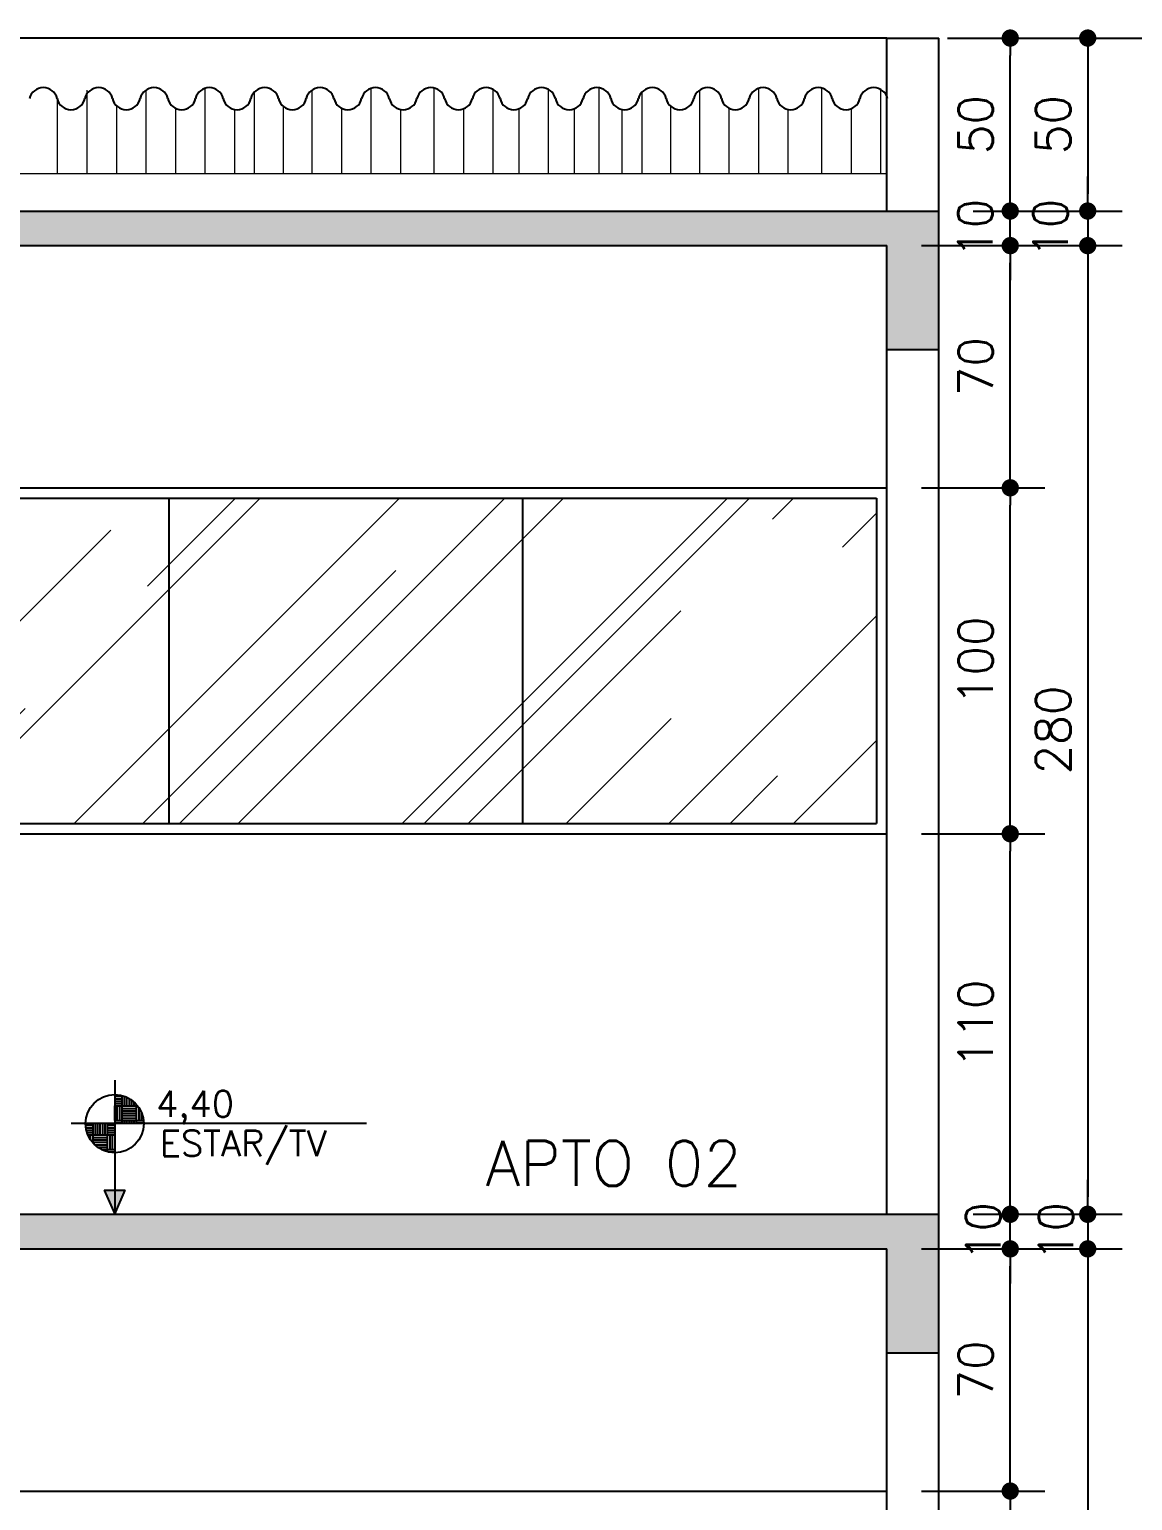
# Model space of a CAD drawing. Header units: inches. Extents: x 580771 to 672494, y 7715997 to 7829530.
# Drawn here: x 653603.2 to 653922, y 7722633.9 to 7723059.2 of the extents above; entities that cross this region are included whole.
import ezdxf

# ---------------------------------------------------------------- set-up
doc = ezdxf.new("R2010")
doc.units = ezdxf.units.IN
doc.header["$MEASUREMENT"] = 0
doc.header["$PDMODE"] = 2
doc.layers.add('COTAS', color=7, linetype='Continuous', lineweight=0)
doc.layers.add('LINHAS FINAS', color=1, linetype='Continuous', lineweight=9)
for name, color, linetype in [('Layer3', 3, 'Continuous'), ('NIVEL', 2, 'Continuous'), ('P01', 1, 'Continuous'), ('P06', 6, 'Continuous'), ('parede', 6, 'Continuous')]:
    doc.layers.add(name, color=color, linetype=linetype)
doc.styles.add('R80E50', font='romans.shx', dxfattribs={"height": 10})
doc.styles.add('ROMANS', font='romans', dxfattribs={"height": 0.2})
doc.dimstyles.new('ARQ50', dxfattribs={"dimscale": 50, "dimtxt": 10, "dimasz": 0.1, "dimexe": 0.2, "dimexo": 0.2, "dimgap": 0.1, "dimtad": 1, "dimdec": 0, "dimzin": 12, "dimdsep": 46, "dimtxsty": 'R80E50', "dimblk1": 'DOT', "dimblk2": 'DOT', "dimsah": 1, "dimcen": 0.4, "dimclrd": 15, "dimclre": 15, "dimclrt": 3, "dimadec": 0, "dimazin": 0, "dimtfac": 1, "dimtdec": 0, "dimtmove": 2, "dimatfit": 3, "dimldrblk": 'DOT', "dimfxl": 0.2, "dimtolj": 1, "dimtzin": 12, "dimarcsym": 0})
pattern_1 = [(50, (-1901.658, -30568.503), (14.345203652, -1.2550427), [1.5, -16.5]), (355, (-1901.658, -30568.503), (-2.775026672, 15.043842674), [1.2, -13.2]), (100.45144446, (-1900.463, -30568.608), (11.570176935, 13.78879982), [1.27480384, -14.02284224]), (46.1842, (-1901.658, -30564.503), (21.344826613, -3.310385616), [2.25, -24.75]), (96.6356355, (-1899.88, -30564.78), (18.693238913, 19.482372015), [1.91220684, -21.0342752]), (351.184164, (-1901.658, -30564.503), (18.6932389, 19.482372005), [1.8, -19.80000002]), (21, (-1899.658, -30565.503), (11.938141042, -8.052377813), [1.5, -16.5]), (326, (-1899.658, -30565.503), (4.866306638, 14.5030009), [1.2, -13.2]), (71.45144474, (-1898.663, -30566.174), (16.804447535, 6.450623056), [1.2748038, -14.02284224]), (37.5, (-1901.658, -30568.503), (0.2431971063, 6.6578770766), [0, -13.04, 0, -13.4, 0, -13.25]), (7.5, (-1901.658, -30568.503), (5.261390749, 7.8882342376), [0, -7.64, 0, -12.74, 0, -5.05]), (327.5, (-1906.118, -30568.503), (10.6764487234, -0.4510974347), [0, -5, 0, -15.6, 0, -20.7]), (317.5, (-1908.118, -30568.503), (11.663723387, 2.002099647), [0, -6.5, 0, -10.36, 0, -14.7])]

# ---------------------------------------------------------------- blocks, each defined once
blk = doc.blocks.new('*X32')
at = {"color": 0}
for p, q in [((-1683.05, 3892), (-1680, 3892)), ((-1683.05, 3891), (-1680, 3891)), ((-1683.05, 3890), (-1680, 3890)), ((-1683.05, 3889), (-1680, 3889)), ((-1683.05, 3888), (-1680, 3888)), ((-1683, 3882), (-1683, 3888)), ((-1682, 3882), (-1682, 3888)), ((-1681, 3882), (-1681, 3888)), ((-1680, 3888), (-1680, 3892.29)), ((-1680, 3882), (-1680, 3888)), ((-1680, 3888), (-1674, 3888)), ((-1679, 3888), (-1679, 3891.98)), ((-1678, 3888), (-1678, 3891.57)), ((-1677, 3888), (-1677, 3891.05)), ((-1676, 3888), (-1676, 3890.4)), ((-1675, 3888), (-1675, 3889.59)), ((-1674, 3888), (-1674, 3888.57)), ((-1674, 3882), (-1674, 3888)), ((-1674, 3888), (-1673.54, 3888)), ((-1683.05, 3882), (-1680, 3882)), ((-1680, 3887), (-1674, 3887)), ((-1680, 3886), (-1674, 3886)), ((-1680, 3885), (-1674, 3885)), ((-1680, 3884), (-1674, 3884)), ((-1680, 3883), (-1674, 3883)), ((-1680, 3880.69), (-1680, 3882)), ((-1680, 3882), (-1674, 3882)), ((-1679, 3880.69), (-1679, 3882)), ((-1678, 3880.69), (-1678, 3882)), ((-1677, 3880.69), (-1677, 3882)), ((-1676, 3880.69), (-1676, 3882)), ((-1675, 3880.69), (-1675, 3882)), ((-1674, 3880.69), (-1674, 3882)), ((-1674, 3882), (-1671.12, 3882)), ((-1673, 3882), (-1673, 3887.24)), ((-1672, 3882), (-1672, 3885.37)), ((-1695.03, 3880), (-1692, 3880)), ((-1694.93, 3879), (-1692, 3879)), ((-1694.74, 3878), (-1692, 3878)), ((-1694.47, 3877), (-1692, 3877)), ((-1694.1, 3876), (-1692, 3876)), ((-1694, 3875.78), (-1694, 3876)), ((-1693, 3873.98), (-1693, 3876)), ((-1692, 3876), (-1692, 3880.69)), ((-1692, 3872.69), (-1692, 3876)), ((-1692, 3876), (-1686, 3876)), ((-1691, 3876), (-1691, 3880.69)), ((-1690, 3876), (-1690, 3880.69)), ((-1689, 3876), (-1689, 3880.69)), ((-1688, 3876), (-1688, 3880.69)), ((-1687, 3876), (-1687, 3880.69)), ((-1686, 3876), (-1686, 3880.69)), ((-1686, 3880), (-1683.05, 3880)), ((-1686, 3879), (-1683.05, 3879)), ((-1686, 3878), (-1683.05, 3878)), ((-1686, 3877), (-1683.05, 3877)), ((-1686, 3870), (-1686, 3876)), ((-1686, 3876), (-1683.05, 3876)), ((-1685, 3870), (-1685, 3876)), ((-1684, 3870), (-1684, 3876)), ((-1683.05, 3881), (-1680, 3881)), ((-1674, 3881), (-1671.05, 3881)), ((-1692, 3875), (-1686, 3875)), ((-1692, 3874), (-1686, 3874)), ((-1692, 3873), (-1686, 3873)), ((-1691.33, 3872), (-1686, 3872)), ((-1690.13, 3871), (-1686, 3871)), ((-1688.51, 3870), (-1686, 3870)), ((-1688, 3869.76), (-1688, 3870)), ((-1687, 3869.36), (-1687, 3870)), ((-1686, 3869.06), (-1686, 3870)), ((-1686, 3870), (-1683.05, 3870)), ((-1685.77, 3869), (-1683.05, 3869))]:
    blk.add_line(p, q, dxfattribs=at)
blk = doc.blocks.new('nível corte')
at = {"layer": 'NIVEL', "color": 2, "linetype": 'Continuous'}
for p, q in [((172038.46, 10236.15), (172038.46, 10197.35)), ((172111.26, 10223.55), (172025.86, 10223.55)), ((172035.46, 10204.35), (172038.46, 10197.35)), ((172035.46, 10204.35), (172041.46, 10204.35)), ((172038.46, 10197.35), (172041.46, 10204.35))]:
    blk.add_line(p, q, dxfattribs=at)
blk.add_circle((172038.46, 10223.55), 8.4, dxfattribs=at)
blk.add_solid([(172035.46, 10204.35), (172038.46, 10197.35), (172041.46, 10204.35), (172038.46, 10197.35)], dxfattribs=at)
at = {"layer": 'NIVEL', "color": 1, "linetype": 'Continuous', "xscale": 0.7000000000116415, "yscale": 0.7000000000116415, "zscale": 0.7000000000116415}
blk.add_blockref('*X32', (173216.6, 7507.07), dxfattribs=at)
blk = doc.blocks.new('_DOT')
at = {"color": 0, "linetype": 'ByBlock'}
blk.add_line((-0.5, 0), (-1, 0), dxfattribs=at)
at = {"color": 0, "linetype": 'ByBlock', "const_width": 0.5}
blk.add_lwpolyline([(-0.25, 0, 1), (0.25, 0, 1)], format="xyb", close=True, dxfattribs=at)
blk = doc.blocks.new('*D304')
at = {"layer": 'Defpoints', "color": 0, "transparency": 16777216}
for p in [(653851.02, 7722636.68), (653851.02, 7722426.68), (653886.7, 7722426.68)]:
    blk.add_point(p, dxfattribs=at)
at = {"layer": 'NIVEL', "color": 15, "lineweight": -2, "transparency": 16777216}
for p, q in [((653861.02, 7722636.68), (653896.7, 7722636.68)), ((653886.7, 7722631.68), (653886.7, 7722431.68)), ((653861.02, 7722426.68), (653896.7, 7722426.68))]:
    blk.add_line(p, q, dxfattribs=at)
at = {"layer": 'NIVEL', "color": 15, "lineweight": -2, "transparency": 16777216, "xscale": 5, "yscale": 5, "zscale": 5}
for p, rotation in [((653886.7, 7722636.68), 90), ((653886.7, 7722426.68), 270)]:
    blk.add_blockref('_DOT', p, dxfattribs=dict(at, rotation=rotation))
at = {"layer": 'NIVEL', "color": 3, "transparency": 16777216, "insert": (653876.7, 7722531.68), "char_height": 10, "attachment_point": 5, "rotation": 90, "style": 'R80E50'}
blk.add_mtext('\\A1;210', dxfattribs=at)
blk = doc.blocks.new('*D306')
at = {"layer": 'Defpoints', "color": 0, "transparency": 16777216}
for p in [(653851.02, 7722706.68), (653886.7, 7722706.68), (653851.02, 7722636.68)]:
    blk.add_point(p, dxfattribs=at)
at = {"layer": 'NIVEL', "color": 15, "lineweight": -2, "transparency": 16777216}
for p, q in [((653861.02, 7722706.68), (653896.7, 7722706.68)), ((653886.7, 7722641.68), (653886.7, 7722701.68)), ((653861.02, 7722636.68), (653896.7, 7722636.68))]:
    blk.add_line(p, q, dxfattribs=at)
at = {"layer": 'NIVEL', "color": 15, "lineweight": -2, "transparency": 16777216, "xscale": 5, "yscale": 5, "zscale": 5}
for p, rotation in [((653886.7, 7722706.68), 90), ((653886.7, 7722636.68), 270)]:
    blk.add_blockref('_DOT', p, dxfattribs=dict(at, rotation=rotation))
at = {"layer": 'NIVEL', "color": 3, "transparency": 16777216, "insert": (653876.7, 7722671.68), "char_height": 10, "attachment_point": 5, "rotation": 90, "style": 'R80E50'}
blk.add_mtext('\\A1;70', dxfattribs=at)
blk = doc.blocks.new('*D307')
at = {"layer": 'Defpoints', "color": 0, "transparency": 16777216}
for p in [(653866.02, 7722716.68), (653886.7, 7722716.68), (653851.02, 7722706.68)]:
    blk.add_point(p, dxfattribs=at)
at = {"layer": 'NIVEL', "color": 15, "lineweight": -2, "transparency": 16777216}
for p, q in [((653886.7, 7722721.68), (653886.7, 7722726.68)), ((653876.02, 7722716.68), (653896.7, 7722716.68)), ((653886.7, 7722706.68), (653886.7, 7722716.68)), ((653861.02, 7722706.68), (653896.7, 7722706.68)), ((653886.7, 7722701.68), (653886.7, 7722696.68))]:
    blk.add_line(p, q, dxfattribs=at)
at = {"layer": 'NIVEL', "color": 15, "lineweight": -2, "transparency": 16777216, "xscale": 5, "yscale": 5, "zscale": 5}
for p, rotation in [((653886.7, 7722716.68), 270), ((653886.7, 7722706.68), 90)]:
    blk.add_blockref('_DOT', p, dxfattribs=dict(at, rotation=rotation))
at = {"layer": 'NIVEL', "color": 3, "transparency": 16777216, "insert": (653878.86, 7722711.68), "char_height": 10, "attachment_point": 5, "rotation": 90, "style": 'R80E50'}
blk.add_mtext('\\A1;10', dxfattribs=at)
blk = doc.blocks.new('*D308')
at = {"layer": 'Defpoints', "color": 0, "transparency": 16777216}
for p in [(653851.02, 7722826.68), (653886.7, 7722826.68), (653866.02, 7722716.68)]:
    blk.add_point(p, dxfattribs=at)
at = {"layer": 'NIVEL', "color": 15, "lineweight": -2, "transparency": 16777216}
for p, q in [((653861.02, 7722826.68), (653896.7, 7722826.68)), ((653886.7, 7722721.68), (653886.7, 7722821.68)), ((653876.02, 7722716.68), (653896.7, 7722716.68))]:
    blk.add_line(p, q, dxfattribs=at)
at = {"layer": 'NIVEL', "color": 15, "lineweight": -2, "transparency": 16777216, "xscale": 5, "yscale": 5, "zscale": 5}
for p, rotation in [((653886.7, 7722826.68), 90), ((653886.7, 7722716.68), 270)]:
    blk.add_blockref('_DOT', p, dxfattribs=dict(at, rotation=rotation))
at = {"layer": 'NIVEL', "color": 3, "transparency": 16777216, "insert": (653876.7, 7722771.68), "char_height": 10, "attachment_point": 5, "rotation": 90, "style": 'R80E50'}
blk.add_mtext('\\A1;110', dxfattribs=at)
blk = doc.blocks.new('*D309')
at = {"layer": 'Defpoints', "color": 0, "transparency": 16777216}
for p in [(653851.02, 7722926.68), (653886.7, 7722926.68), (653851.02, 7722826.68)]:
    blk.add_point(p, dxfattribs=at)
at = {"layer": 'NIVEL', "color": 15, "lineweight": -2, "transparency": 16777216}
for p, q in [((653861.02, 7722926.68), (653896.7, 7722926.68)), ((653886.7, 7722831.68), (653886.7, 7722921.68)), ((653861.02, 7722826.68), (653896.7, 7722826.68))]:
    blk.add_line(p, q, dxfattribs=at)
at = {"layer": 'NIVEL', "color": 15, "lineweight": -2, "transparency": 16777216, "xscale": 5, "yscale": 5, "zscale": 5}
for p, rotation in [((653886.7, 7722926.68), 90), ((653886.7, 7722826.68), 270)]:
    blk.add_blockref('_DOT', p, dxfattribs=dict(at, rotation=rotation))
at = {"layer": 'NIVEL', "color": 3, "transparency": 16777216, "insert": (653876.7, 7722876.68), "char_height": 10, "attachment_point": 5, "rotation": 90, "style": 'R80E50'}
blk.add_mtext('\\A1;100', dxfattribs=at)
blk = doc.blocks.new('*D310')
at = {"layer": 'Defpoints', "color": 0, "transparency": 16777216}
for p in [(653851.02, 7722996.68), (653886.7, 7722996.68), (653851.02, 7722926.68)]:
    blk.add_point(p, dxfattribs=at)
at = {"layer": 'NIVEL', "color": 15, "lineweight": -2, "transparency": 16777216}
for p, q in [((653861.02, 7722996.68), (653896.7, 7722996.68)), ((653886.7, 7722931.68), (653886.7, 7722991.68)), ((653861.02, 7722926.68), (653896.7, 7722926.68))]:
    blk.add_line(p, q, dxfattribs=at)
at = {"layer": 'NIVEL', "color": 15, "lineweight": -2, "transparency": 16777216, "xscale": 5, "yscale": 5, "zscale": 5}
for p, rotation in [((653886.7, 7722996.68), 90), ((653886.7, 7722926.68), 270)]:
    blk.add_blockref('_DOT', p, dxfattribs=dict(at, rotation=rotation))
at = {"layer": 'NIVEL', "color": 3, "transparency": 16777216, "insert": (653876.7, 7722961.68), "char_height": 10, "attachment_point": 5, "rotation": 90, "style": 'R80E50'}
blk.add_mtext('\\A1;70', dxfattribs=at)
blk = doc.blocks.new('*D311')
at = {"layer": 'Defpoints', "color": 0, "transparency": 16777216}
for p in [(653866.02, 7723006.68), (653886.7, 7723006.68), (653851.02, 7722996.68)]:
    blk.add_point(p, dxfattribs=at)
at = {"layer": 'NIVEL', "color": 15, "lineweight": -2, "transparency": 16777216}
for p, q in [((653886.7, 7723011.68), (653886.7, 7723016.68)), ((653876.02, 7723006.68), (653896.7, 7723006.68)), ((653886.7, 7722996.68), (653886.7, 7723006.68)), ((653861.02, 7722996.68), (653896.7, 7722996.68)), ((653886.7, 7722991.68), (653886.7, 7722986.68))]:
    blk.add_line(p, q, dxfattribs=at)
at = {"layer": 'NIVEL', "color": 15, "lineweight": -2, "transparency": 16777216, "xscale": 5, "yscale": 5, "zscale": 5}
for p, rotation in [((653886.7, 7723006.68), 270), ((653886.7, 7722996.68), 90)]:
    blk.add_blockref('_DOT', p, dxfattribs=dict(at, rotation=rotation))
at = {"layer": 'NIVEL', "color": 3, "transparency": 16777216, "insert": (653876.6, 7723001.68), "char_height": 10, "attachment_point": 5, "rotation": 90, "style": 'R80E50'}
blk.add_mtext('\\A1;10', dxfattribs=at)
blk = doc.blocks.new('*D312')
at = {"layer": 'Defpoints', "color": 0, "transparency": 16777216}
for p in [(653866.02, 7723056.68), (653886.7, 7723056.68), (653866.02, 7723006.68)]:
    blk.add_point(p, dxfattribs=at)
at = {"layer": 'NIVEL', "color": 15, "lineweight": -2, "transparency": 16777216}
for p, q in [((653876.02, 7723056.68), (653896.7, 7723056.68)), ((653886.7, 7723011.68), (653886.7, 7723051.68)), ((653876.02, 7723006.68), (653896.7, 7723006.68))]:
    blk.add_line(p, q, dxfattribs=at)
at = {"layer": 'NIVEL', "color": 15, "lineweight": -2, "transparency": 16777216, "xscale": 5, "yscale": 5, "zscale": 5}
for p, rotation in [((653886.7, 7723056.68), 90), ((653886.7, 7723006.68), 270)]:
    blk.add_blockref('_DOT', p, dxfattribs=dict(at, rotation=rotation))
at = {"layer": 'NIVEL', "color": 3, "transparency": 16777216, "insert": (653876.7, 7723031.68), "char_height": 10, "attachment_point": 5, "rotation": 90, "style": 'R80E50'}
blk.add_mtext('\\A1;50', dxfattribs=at)
blk = doc.blocks.new('*D313')
at = {"layer": 'Defpoints', "color": 0, "transparency": 16777216}
for p in [(653866.02, 7723056.68), (653866.02, 7723006.68), (653909.08, 7723006.68)]:
    blk.add_point(p, dxfattribs=at)
at = {"layer": 'NIVEL', "color": 15, "lineweight": -2, "transparency": 16777216}
for p, q in [((653876.02, 7723056.68), (653919.08, 7723056.68)), ((653909.08, 7723051.68), (653909.08, 7723011.68)), ((653876.02, 7723006.68), (653919.08, 7723006.68))]:
    blk.add_line(p, q, dxfattribs=at)
at = {"layer": 'NIVEL', "color": 15, "lineweight": -2, "transparency": 16777216, "xscale": 5, "yscale": 5, "zscale": 5}
for p, rotation in [((653909.08, 7723056.68), 90), ((653909.08, 7723006.68), 270)]:
    blk.add_blockref('_DOT', p, dxfattribs=dict(at, rotation=rotation))
at = {"layer": 'NIVEL', "color": 3, "transparency": 16777216, "insert": (653899.08, 7723031.68), "char_height": 10, "attachment_point": 5, "rotation": 90, "style": 'R80E50'}
blk.add_mtext('\\A1;50', dxfattribs=at)
blk = doc.blocks.new('*D314')
at = {"layer": 'Defpoints', "color": 0, "transparency": 16777216}
for p in [(653851.02, 7722996.68), (653866.02, 7722716.68), (653909.08, 7722716.68)]:
    blk.add_point(p, dxfattribs=at)
at = {"layer": 'NIVEL', "color": 15, "lineweight": -2, "transparency": 16777216}
for p, q in [((653861.02, 7722996.68), (653919.08, 7722996.68)), ((653909.08, 7722991.68), (653909.08, 7722721.68)), ((653876.02, 7722716.68), (653919.08, 7722716.68))]:
    blk.add_line(p, q, dxfattribs=at)
at = {"layer": 'NIVEL', "color": 15, "lineweight": -2, "transparency": 16777216, "xscale": 5, "yscale": 5, "zscale": 5}
for p, rotation in [((653909.08, 7722996.68), 90), ((653909.08, 7722716.68), 270)]:
    blk.add_blockref('_DOT', p, dxfattribs=dict(at, rotation=rotation))
at = {"layer": 'NIVEL', "color": 3, "transparency": 16777216, "insert": (653899.08, 7722856.68), "char_height": 10, "attachment_point": 5, "rotation": 90, "style": 'R80E50'}
blk.add_mtext('\\A1;280', dxfattribs=at)
blk = doc.blocks.new('*D315')
at = {"layer": 'Defpoints', "color": 0, "transparency": 16777216}
for p in [(653866.02, 7722716.68), (653851.02, 7722706.68), (653909.08, 7722706.68)]:
    blk.add_point(p, dxfattribs=at)
at = {"layer": 'NIVEL', "color": 15, "lineweight": -2, "transparency": 16777216}
for p, q in [((653909.08, 7722721.68), (653909.08, 7722726.68)), ((653876.02, 7722716.68), (653919.08, 7722716.68)), ((653909.08, 7722716.68), (653909.08, 7722706.68)), ((653861.02, 7722706.68), (653919.08, 7722706.68)), ((653909.08, 7722701.68), (653909.08, 7722696.68))]:
    blk.add_line(p, q, dxfattribs=at)
at = {"layer": 'NIVEL', "color": 15, "lineweight": -2, "transparency": 16777216, "xscale": 5, "yscale": 5, "zscale": 5}
for p, rotation in [((653909.08, 7722716.68), 270), ((653909.08, 7722706.68), 90)]:
    blk.add_blockref('_DOT', p, dxfattribs=dict(at, rotation=rotation))
at = {"layer": 'NIVEL', "color": 3, "transparency": 16777216, "insert": (653899.91, 7722711.68), "char_height": 10, "attachment_point": 5, "rotation": 90, "style": 'R80E50'}
blk.add_mtext('\\A1;10', dxfattribs=at)
blk = doc.blocks.new('*D316')
at = {"layer": 'Defpoints', "color": 0, "transparency": 16777216}
for p in [(653866.02, 7723006.68), (653851.02, 7722996.68), (653909.08, 7722996.68)]:
    blk.add_point(p, dxfattribs=at)
at = {"layer": 'NIVEL', "color": 15, "lineweight": -2, "transparency": 16777216}
for p, q in [((653909.08, 7723011.68), (653909.08, 7723016.68)), ((653876.02, 7723006.68), (653919.08, 7723006.68)), ((653909.08, 7723006.68), (653909.08, 7722996.68)), ((653861.02, 7722996.68), (653919.08, 7722996.68)), ((653909.08, 7722991.68), (653909.08, 7722986.68))]:
    blk.add_line(p, q, dxfattribs=at)
at = {"layer": 'NIVEL', "color": 15, "lineweight": -2, "transparency": 16777216, "xscale": 5, "yscale": 5, "zscale": 5}
for p, rotation in [((653909.08, 7723006.68), 270), ((653909.08, 7722996.68), 90)]:
    blk.add_blockref('_DOT', p, dxfattribs=dict(at, rotation=rotation))
at = {"layer": 'NIVEL', "color": 3, "transparency": 16777216, "insert": (653898.34, 7723001.68), "char_height": 10, "attachment_point": 5, "rotation": 90, "style": 'R80E50'}
blk.add_mtext('\\A1;10', dxfattribs=at)
blk = doc.blocks.new('*D317')
at = {"layer": 'Defpoints', "color": 0, "transparency": 16777216}
for p in [(653851.02, 7722706.68), (653866.02, 7722426.68), (653909.08, 7722426.68)]:
    blk.add_point(p, dxfattribs=at)
at = {"layer": 'NIVEL', "color": 15, "lineweight": -2, "transparency": 16777216}
for p, q in [((653861.02, 7722706.68), (653919.08, 7722706.68)), ((653909.08, 7722701.68), (653909.08, 7722431.68)), ((653876.02, 7722426.68), (653919.08, 7722426.68))]:
    blk.add_line(p, q, dxfattribs=at)
at = {"layer": 'NIVEL', "color": 15, "lineweight": -2, "transparency": 16777216, "xscale": 5, "yscale": 5, "zscale": 5}
for p, rotation in [((653909.08, 7722706.68), 90), ((653909.08, 7722426.68), 270)]:
    blk.add_blockref('_DOT', p, dxfattribs=dict(at, rotation=rotation))
at = {"layer": 'NIVEL', "color": 3, "transparency": 16777216, "insert": (653899.08, 7722566.68), "char_height": 10, "attachment_point": 5, "rotation": 90, "style": 'R80E50'}
blk.add_mtext('\\A1;280', dxfattribs=at)
blk = doc.blocks.new('*D1327')
at = {"layer": 'Defpoints', "color": 0, "transparency": 16777216}
for p in [(653858.52, 7723056.68), (653940.45, 7723056.68), (653866.02, 7722426.68)]:
    blk.add_point(p, dxfattribs=at)
at = {"layer": 'NIVEL', "color": 15, "lineweight": -2, "transparency": 16777216}
for p, q in [((653868.52, 7723056.68), (653950.45, 7723056.68)), ((653940.45, 7722431.68), (653940.45, 7723051.68)), ((653876.02, 7722426.68), (653950.45, 7722426.68))]:
    blk.add_line(p, q, dxfattribs=at)
at = {"layer": 'NIVEL', "color": 15, "lineweight": -2, "transparency": 16777216, "xscale": 5, "yscale": 5, "zscale": 5}
for p, rotation in [((653940.45, 7723056.68), 90), ((653940.45, 7722426.68), 270)]:
    blk.add_blockref('_DOT', p, dxfattribs=dict(at, rotation=rotation))
at = {"layer": 'NIVEL', "color": 3, "transparency": 16777216, "insert": (653930.45, 7722741.68), "char_height": 10, "attachment_point": 5, "rotation": 90, "style": 'R80E50'}
blk.add_mtext('\\A1;630', dxfattribs=at)

msp = doc.modelspace()

# ---------------------------------------------------------------- hatches: boundary and pattern name
at = {"layer": 'LINHAS FINAS'}
h = msp.add_hatch(dxfattribs=at)
h.set_pattern_fill('AR-RROOF', color=256, scale=50, angle=45, style=0)
h.set_pattern_definition([(45, (48474.067, -39677.715), (42.42640687, 113.137085), [750, -100, 250, -50]), (45, (48503.41, -39613.015), (-82.37794, 11.6672619), [150, -16.5, 300, -37.5]), (45, (48461.693, -39629.986), (160.15968594, 207.53584028), [400, -70, 200, -50])])
h.paths.add_polyline_path([(653848.019, 7722923.677), (653745.769, 7722923.677), (653745.769, 7722829.677), (653848.019, 7722829.677)])
h.paths.add_polyline_path([(653745.769, 7722923.677), (653643.519, 7722923.677), (653643.519, 7722829.677), (653745.769, 7722829.677)])
h.paths.add_polyline_path([(653643.519, 7722923.677), (653541.269, 7722923.677), (653541.269, 7722829.677), (653643.519, 7722829.677)])
h.paths.add_polyline_path([(653541.269, 7722923.677), (653439.019, 7722923.677), (653439.019, 7722829.677), (653541.269, 7722829.677)])
at = {"layer": 'P01'}
h = msp.add_hatch(dxfattribs=at)
h.set_pattern_fill('AR-CONC', color=256, scale=2)
h.set_pattern_definition(pattern_1)
h.paths.add_polyline_path([(653866.019, 7723006.677), (653421.019, 7723006.677), (653421.019, 7722966.677), (653436.019, 7722966.677), (653436.019, 7722996.677), (653851.019, 7722996.677), (653851.019, 7722966.677), (653866.019, 7722966.677)])
h = msp.add_hatch(dxfattribs=at)
h.set_pattern_fill('AR-CONC', color=256, scale=2)
h.set_pattern_definition(pattern_1)
h.paths.add_polyline_path([(653866.019, 7722716.677), (653436.019, 7722716.677), (653436.019, 7722766.677), (653356.019, 7722766.677), (653356.019, 7722786.677), (653341.019, 7722786.677), (653341.019, 7722756.677), (653421.019, 7722756.677), (653421.019, 7722706.677), (653851.019, 7722706.677), (653851.019, 7722676.677), (653866.019, 7722676.677)])
h.paths.add_polyline_path([(653383.43, 7722751.796), (653383.43, 7722771.558), (653368.43, 7722771.558), (653368.43, 7722751.796)], flags=25)

# ---------------------------------------------------------------- linework, layer by layer
at = {"layer": 'COTAS', "color": 1}
for p, q in [((653653.937, 7723042.151), (653653.937, 7723017.511)), ((653701.937, 7723042.151), (653701.937, 7723017.511)), ((653720.148, 7723042.351), (653720.148, 7723017.511)), ((653737.2, 7723042.128), (653737.2, 7723017.511)), ((653753.2, 7723042.128), (653753.2, 7723017.511)), ((653767.767, 7723042.128), (653767.767, 7723017.511)), ((653813.937, 7723042.151), (653813.937, 7723017.511)), ((653832.148, 7723042.351), (653832.148, 7723017.511)), ((653849.2, 7723042.128), (653849.2, 7723017.511)), ((653611.305, 7723038.914), (653611.305, 7723017.511)), ((653619.832, 7723041.619), (653619.832, 7723017.511)), ((653636.884, 7723041.619), (653636.884, 7723017.511)), ((653668.21, 7723041.025), (653668.21, 7723017.511)), ((653684.884, 7723041.619), (653684.884, 7723017.511)), ((653780.21, 7723041.025), (653780.21, 7723017.511)), ((653796.884, 7723041.619), (653796.884, 7723017.511)), ((653611.305, 7723037.148), (653611.305, 7723017.511)), ((653628.358, 7723037.148), (653628.358, 7723017.511)), ((653645.411, 7723036.395), (653645.411, 7723017.511)), ((653662.463, 7723036.038), (653662.463, 7723017.511)), ((653676.548, 7723036.972), (653676.548, 7723017.511)), ((653693.411, 7723036.395), (653693.411, 7723017.511)), ((653710.463, 7723036.038), (653710.463, 7723017.511)), ((653728.674, 7723036.051), (653728.674, 7723017.511)), ((653744.674, 7723036.051), (653744.674, 7723017.511)), ((653760.674, 7723036.051), (653760.674, 7723017.511)), ((653774.463, 7723036.038), (653774.463, 7723017.511)), ((653788.548, 7723036.972), (653788.548, 7723017.511)), ((653805.411, 7723036.395), (653805.411, 7723017.511)), ((653822.463, 7723036.038), (653822.463, 7723017.511)), ((653840.674, 7723036.051), (653840.674, 7723017.511)), ((653436.019, 7723017.511), (653851.019, 7723017.511))]:
    msp.add_line(p, q, dxfattribs=at)
at = {"layer": 'NIVEL'}
for p, q in [((653851.019, 7723056.677), (653436.019, 7723056.677)), ((653436.019, 7722926.677), (653851.019, 7722926.677)), ((653439.019, 7722923.677), (653848.019, 7722923.677)), ((653643.519, 7722923.677), (653643.519, 7722829.677)), ((653745.769, 7722923.677), (653745.769, 7722829.677)), ((653848.019, 7722923.677), (653848.019, 7722829.677)), ((653439.019, 7722829.677), (653848.019, 7722829.677)), ((653436.019, 7722826.677), (653851.019, 7722826.677)), ((653436.019, 7722636.677), (653851.019, 7722636.677))]:
    msp.add_line(p, q, dxfattribs=at)
at = {"layer": 'parede'}
for p, q in [((653851.019, 7723006.677), (653851.019, 7723056.677)), ((653851.019, 7723056.677), (653866.019, 7723056.677)), ((653866.019, 7722401.677), (653866.019, 7723056.677)), ((653421.019, 7723006.677), (653866.019, 7723006.677)), ((653436.019, 7722996.677), (653851.019, 7722996.677)), ((653851.019, 7722716.677), (653851.019, 7722996.677)), ((653851.019, 7722966.677), (653866.019, 7722966.677)), ((653436.019, 7722716.677), (653866.019, 7722716.677)), ((653421.019, 7722706.677), (653851.019, 7722706.677)), ((653851.019, 7722426.677), (653851.019, 7722706.677)), ((653851.019, 7722676.677), (653866.019, 7722676.677))]:
    msp.add_line(p, q, dxfattribs=at)
at = {"layer": 'parede', "color": 3}
for centre, start, end in [((653607.241, 7723038.264), 12.68038, 167.31962), ((653623.241, 7723038.264), 12.68038, 167.31962), ((653639.241, 7723038.264), 12.68038, 167.31962), ((653655.241, 7723038.264), 12.68038, 167.31962), ((653671.241, 7723038.264), 12.68038, 167.31962), ((653687.241, 7723038.264), 12.68038, 167.31962), ((653703.241, 7723038.264), 12.68038, 167.31962), ((653719.241, 7723038.264), 12.68038, 167.31962), ((653735.241, 7723038.264), 12.68038, 167.31962), ((653751.241, 7723038.264), 12.68038, 167.31962), ((653767.241, 7723038.264), 12.68038, 167.31962), ((653783.241, 7723038.264), 12.68038, 167.31962), ((653799.241, 7723038.264), 12.68038, 167.31962), ((653815.241, 7723038.264), 12.68038, 167.31962), ((653831.241, 7723038.264), 12.68038, 167.31962), ((653847.241, 7723038.264), 12.68038, 167.31962), ((653615.241, 7723040.064), 192.68038, 347.31962), ((653631.241, 7723040.064), 192.68038, 347.31962), ((653647.241, 7723040.064), 192.68038, 347.31962), ((653663.241, 7723040.064), 192.68038, 347.31962), ((653679.241, 7723040.064), 192.68038, 347.31962), ((653695.241, 7723040.064), 192.68038, 347.31962), ((653711.241, 7723040.064), 192.68038, 347.31962), ((653727.241, 7723040.064), 192.68038, 347.31962), ((653743.241, 7723040.064), 192.68038, 347.31962), ((653759.241, 7723040.064), 192.68038, 347.31962), ((653775.241, 7723040.064), 192.68038, 347.31962), ((653791.241, 7723040.064), 192.68038, 347.31962), ((653807.241, 7723040.064), 192.68038, 347.31962), ((653823.241, 7723040.064), 192.68038, 347.31962), ((653839.241, 7723040.064), 192.68038, 347.31962)]:
    msp.add_arc(centre, 4.1, start, end, dxfattribs=at)

# ---------------------------------------------------------------- block references
at = {"layer": 'P06'}
msp.add_blockref('nível corte', (481589.427, 7712519.332), dxfattribs=at)

# ---------------------------------------------------------------- texts
at = {"layer": 'Layer3', "style": 'R80E50'}
msp.add_text('APTO 02', height=13, dxfattribs=at).set_placement((653735.065, 7722724.893))
at = {"layer": 'NIVEL', "style": 'ROMANS'}
for s, p in [('4,40', (653639.869, 7722744.885)), ('ESTAR/TV', (653640.911, 7722733.438))]:
    msp.add_text(s, height=7.5, dxfattribs=at).set_placement(p)

# ---------------------------------------------------------------- dimensions: what is measured, and where the dimension line sits
at = {"layer": 'NIVEL', "color": 3}
dim = msp.add_linear_dim(base=(653940.449, 7723056.677), p1=(653866.019, 7722426.677), p2=(653858.519, 7723056.677), angle=90, dimstyle='ARQ50', dxfattribs=at)
dim.commit()
dim.dimension.update_dxf_attribs({"geometry": '*D1327', "text_midpoint": (653930.449, 7722741.677)})
at = {"layer": 'NIVEL'}
for base, p1, p2, picture, middle in [((653886.702, 7723056.677), (653866.019, 7723006.677), (653866.019, 7723056.677), '*D312', (653876.702, 7723031.677)), ((653909.084, 7723006.677), (653866.019, 7723056.677), (653866.019, 7723006.677), '*D313', (653899.084, 7723031.677)), ((653886.702, 7722996.677), (653851.019, 7722926.677), (653851.019, 7722996.677), '*D310', (653876.702, 7722961.677)), ((653909.084, 7722716.677), (653851.019, 7722996.677), (653866.019, 7722716.677), '*D314', (653899.084, 7722856.677)), ((653886.702, 7722926.677), (653851.019, 7722826.677), (653851.019, 7722926.677), '*D309', (653876.702, 7722876.677)), ((653886.702, 7722826.677), (653866.019, 7722716.677), (653851.019, 7722826.677), '*D308', (653876.702, 7722771.677)), ((653886.702, 7722706.677), (653851.019, 7722636.677), (653851.019, 7722706.677), '*D306', (653876.702, 7722671.677)), ((653909.084, 7722426.677), (653851.019, 7722706.677), (653866.019, 7722426.677), '*D317', (653899.084, 7722566.677)), ((653886.702, 7722426.677), (653851.019, 7722636.677), (653851.019, 7722426.677), '*D304', (653876.702, 7722531.677))]:
    dim = msp.add_linear_dim(base=base, p1=p1, p2=p2, angle=90, dimstyle='ARQ50', dxfattribs=at)
    dim.commit()
    dim.dimension.update_dxf_attribs({"geometry": picture, "text_midpoint": middle})
for base, p1, p2, picture, middle in [((653886.702, 7723006.677), (653851.019, 7722996.677), (653866.019, 7723006.677), '*D311', (653876.6, 7723001.677)), ((653909.084, 7722996.677), (653866.019, 7723006.677), (653851.019, 7722996.677), '*D316', (653898.341, 7723001.677)), ((653886.702, 7722716.677), (653851.019, 7722706.677), (653866.019, 7722716.677), '*D307', (653878.86, 7722711.677)), ((653909.084, 7722706.677), (653866.019, 7722716.677), (653851.019, 7722706.677), '*D315', (653899.911, 7722711.677))]:
    dim = msp.add_linear_dim(base=base, p1=p1, p2=p2, angle=90, dimstyle='ARQ50', dxfattribs=at)
    dim.commit()
    dim.dimension.update_dxf_attribs({"geometry": picture, "text_midpoint": middle, "dimtype": 160})

doc.saveas('drawing.dxf')
